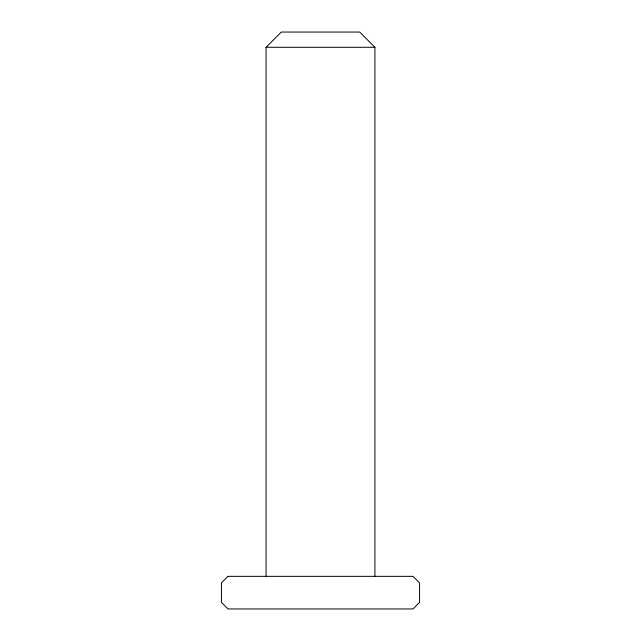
<?xml version="1.0" encoding="UTF-8"?>
<svg xmlns="http://www.w3.org/2000/svg" width="641" height="641" viewBox="0 0 641 641"><rect width="100%" height="100%" fill="white"/><g stroke="black" fill="none" stroke-linecap="round" stroke-linejoin="round"><path stroke-width="0.96" d="M266.079 576.299L266.079 47.29L281.319 32.05L359.681 32.05L374.921 47.29L374.921 576.299M266.079 47.29L374.921 47.29M227.98 576.347L221.449 582.877L221.449 602.42L227.98 608.95L413.02 608.95L419.551 602.42L419.551 582.877L413.02 576.347L227.98 576.347"/></g></svg>
